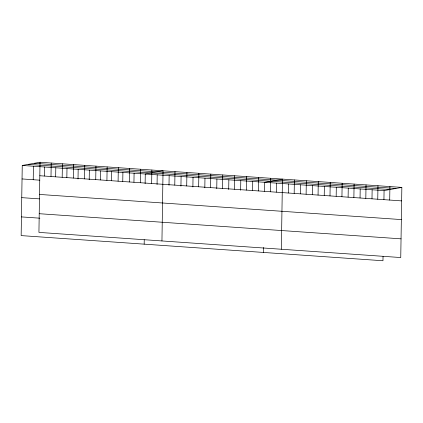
<?xml version="1.0" encoding="UTF-8"?>
<svg xmlns="http://www.w3.org/2000/svg" width="423" height="423" viewBox="0 0 423 423"><rect width="100%" height="100%" fill="white"/><g stroke="black" fill="none" stroke-linecap="round" stroke-linejoin="round"><path stroke-width="0.63" d="M40.026 162.247L38.927 232.396L400.75 257.544L401.85 187.4L40.026 162.247L22.25 165.456L21.15 235.6L382.974 260.753L383.042 256.391M33.221 179.722L33.438 166.234M44.478 176.005L44.621 167.011M50.998 176.518L51.209 163.024M55.662 176.782L55.804 167.788M62.181 177.295L62.398 163.801M66.845 177.56L66.987 168.566M73.369 178.072L73.581 164.579M78.017 178.977L78.17 169.343M84.552 178.85L84.764 165.356M89.2 179.754L89.353 170.12M95.735 179.627L95.947 166.133M100.394 179.891L100.537 170.897M106.919 180.404L107.13 166.911M111.577 180.669L111.72 171.675M118.102 181.181L118.313 167.688M122.765 181.446L122.903 172.452M129.285 181.959L129.496 168.465M133.948 182.223L134.086 173.229M140.468 182.736L140.679 169.242M144.169 244.156L144.238 239.788M145.121 183.645L145.274 174.006L163.045 170.797L161.946 240.946M151.651 183.513L151.862 170.02M157.06 184.476L157.213 174.836M168.999 185.3L169.152 175.667M174.778 185.121L174.99 171.627M180.938 186.131L181.092 176.497M186.717 185.951L186.929 172.457M192.883 186.961L193.031 177.327M198.657 186.781L198.868 173.287M204.822 187.791L204.97 178.157M210.596 187.611L210.807 174.117M216.761 188.621L216.914 178.987M222.535 188.441L222.747 174.948M228.7 189.451L228.854 179.817M234.474 189.271L234.686 175.778M240.639 190.281L240.793 180.642M246.419 190.101L246.63 176.608M252.589 190.472L252.732 181.472M258.358 190.932L258.569 177.438M263.571 252.452L263.651 247.466M264.534 191.302L264.671 182.302L282.448 179.098L281.348 249.247M270.297 191.762L270.509 178.268M276.473 192.132L276.61 183.133M288.412 192.962L288.555 183.963M294.175 193.422L294.387 179.928M300.351 193.787L300.494 184.793M306.115 194.252L306.331 180.758M312.29 194.617L312.433 185.623M318.059 195.082L318.27 181.589M324.23 195.447L324.372 186.453M329.998 195.912L330.21 182.419M336.174 196.277L336.311 187.283M341.937 196.743L342.149 183.249M348.113 197.107L348.256 188.113M353.877 197.573L354.088 184.079M360.052 197.938L360.195 188.944M365.816 198.403L366.027 184.909M371.991 198.768L372.134 189.774M377.76 199.233L377.972 185.739M383.931 199.598L384.073 190.604L401.85 187.4M389.699 200.058L389.911 186.569M34.163 163.304L395.986 188.457M28.119 164.399L389.943 189.546M22.25 165.456L384.073 190.604M39.815 175.741L401.639 200.888M22.038 178.945L39.804 180.182M39.524 194.437L401.342 219.585M21.747 197.641L39.508 198.879M39.217 213.7L401.041 238.847M21.446 216.904L39.862 218.189"/></g></svg>
